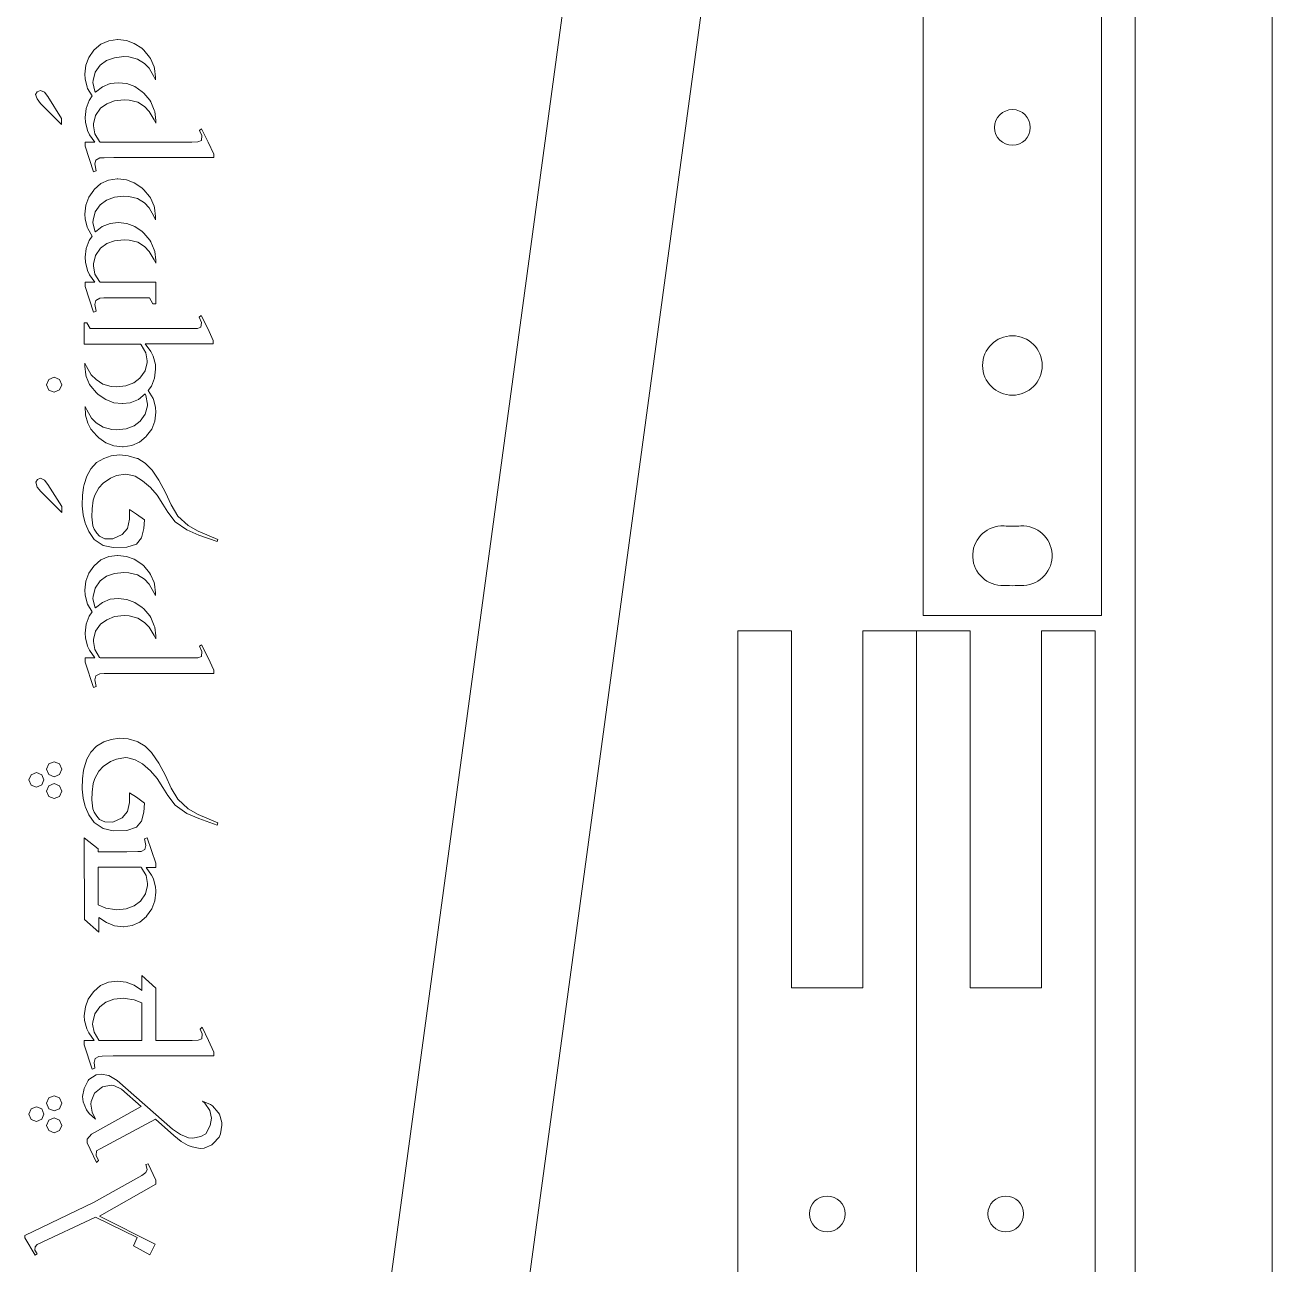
# Model space of a CAD drawing. Header units: inches. Extents: x 0.5 to 23.6, y 0.2 to 34.6.
# Drawn here: x 5.23 to 10.47, y 10.31 to 15.51 of the extents above; entities that cross this region are included whole.
import ezdxf

# ---------------------------------------------------------------- set-up
doc = ezdxf.new("R2010")
doc.units = ezdxf.units.IN
doc.header["$MEASUREMENT"] = 0
doc.layers.add('cut', color=6, linetype='Continuous', lineweight=0)
doc.layers.add('etch', color=1, linetype='Continuous', lineweight=0)

msp = doc.modelspace()

# ---------------------------------------------------------------- linework, layer by layer
at = {"layer": 'cut'}
for p, q in [((10.4739, 0.2078), (10.4739, 32.3986)), ((9.535, 30.6327), (5.9457, 4.1441)), ((6.5652, 4.4528), (9.8985, 28.9688)), ((9.8985, 28.9688), (9.8985, 1.5676)), ((9.0081, 13.0313), (9.0081, 17.5313)), ((9.7581, 13.0313), (9.7581, 17.5313)), ((9.7581, 13.0313), (9.0081, 13.0313)), ((8.4553, 12.967), (8.2303, 12.967)), ((8.2303, 8.467), (8.2303, 12.967)), ((8.4553, 11.467), (8.4553, 12.967)), ((8.9803, 12.967), (8.7553, 12.967)), ((8.7553, 12.967), (8.7553, 11.467)), ((9.2053, 12.967), (8.9803, 12.967)), ((8.9803, 8.467), (8.9803, 12.967)), ((9.2053, 11.467), (9.2053, 12.967)), ((9.7303, 12.967), (9.5053, 12.967)), ((9.5053, 12.967), (9.5053, 11.467)), ((9.7303, 12.967), (9.7303, 8.467)), ((8.7553, 11.467), (8.4553, 11.467)), ((9.5053, 11.467), (9.2053, 11.467))]:
    msp.add_line(p, q, dxfattribs=at)
for centre, radius in [((9.3831, 15.0813), 0.075), ((9.3831, 14.0813), 0.125), ((8.6053, 10.517), 0.075), ((9.3553, 10.517), 0.075)]:
    msp.add_circle(centre, radius, dxfattribs=at)
for centre, radius, start, end in [((9.3413, 13.2824), 0.125, 87, 267), ((9.3831, 14.0813), 0.675, 267, 273), ((9.3831, 14.0813), 0.675, 267, 273), ((9.425, 13.2824), 0.125, 273, 93), ((9.3831, 14.0813), 0.925, 267, 273)]:
    msp.add_arc(centre, radius, start, end, dxfattribs=at)
at = {"layer": 'etch', "color": 1, "lineweight": 0}
for p, q in [((5.5241, 15.4053), (5.5025, 15.3752)), ((5.526, 15.4072), (5.5241, 15.4053)), ((5.5542, 15.4307), (5.526, 15.4072)), ((5.5871, 15.4457), (5.5542, 15.4307)), ((5.6238, 15.4504), (5.5871, 15.4457)), ((5.6247, 15.4504), (5.6238, 15.4504)), ((5.6613, 15.4466), (5.6247, 15.4504)), ((5.6942, 15.4344), (5.6613, 15.4466)), ((5.7262, 15.4137), (5.6942, 15.4344)), ((5.7337, 15.4062), (5.7262, 15.4137)), ((5.7581, 15.3771), (5.7337, 15.4062)), ((5.5025, 15.3752), (5.4903, 15.3423)), ((5.5514, 15.3433), (5.5768, 15.3621)), ((5.5768, 15.3621), (5.6106, 15.3743)), ((5.6106, 15.3743), (5.6501, 15.379)), ((5.6501, 15.379), (5.6717, 15.378)), ((5.6717, 15.378), (5.7074, 15.3686)), ((5.7074, 15.3686), (5.7365, 15.3498)), ((5.7619, 15.3705), (5.7581, 15.3771)), ((5.7769, 15.3357), (5.7619, 15.3705)), ((5.4903, 15.3423), (5.4856, 15.3047)), ((5.4856, 15.3047), (5.4875, 15.285)), ((5.5213, 15.2784), (5.5298, 15.3132)), ((5.5298, 15.3132), (5.5514, 15.3433)), ((5.7365, 15.3498), (5.7563, 15.3301)), ((5.7563, 15.3301), (5.776, 15.2953)), ((5.7788, 15.3292), (5.7769, 15.3357)), ((5.7826, 15.2925), (5.7788, 15.3292)), ((5.4875, 15.285), (5.4959, 15.2502)), ((5.4959, 15.2502), (5.4978, 15.2455)), ((5.5204, 15.27), (5.5213, 15.2784)), ((5.5288, 15.2342), (5.5204, 15.27)), ((5.5599, 15.2521), (5.5307, 15.2295)), ((5.5927, 15.2653), (5.5599, 15.2521)), ((5.6266, 15.269), (5.5927, 15.2653)), ((5.6623, 15.2653), (5.6266, 15.269)), ((5.6961, 15.253), (5.6623, 15.2653)), ((5.7271, 15.2314), (5.6961, 15.253)), ((5.776, 15.2953), (5.7835, 15.2812)), ((5.7835, 15.2812), (5.7826, 15.2925)), ((5.2789, 15.2201), (5.2864, 15.2314)), ((5.2854, 15.2013), (5.2789, 15.2201)), ((5.2789, 15.2201), (5.2789, 15.2201)), ((5.3005, 15.1826), (5.2854, 15.2013)), ((5.2854, 15.2013), (5.2854, 15.2013)), ((5.2864, 15.2314), (5.2995, 15.2371)), ((5.2864, 15.2314), (5.2864, 15.2314)), ((5.2995, 15.2371), (5.3164, 15.2295)), ((5.2995, 15.2371), (5.2995, 15.2371)), ((5.2995, 15.2371), (5.2995, 15.2371)), ((5.2995, 15.2371), (5.2995, 15.2371)), ((5.3164, 15.2295), (5.3164, 15.2295)), ((5.3164, 15.2295), (5.3305, 15.2117)), ((5.3305, 15.2117), (5.3305, 15.2117)), ((5.3305, 15.2117), (5.3888, 15.1196)), ((5.5044, 15.1948), (5.4912, 15.1609)), ((5.4978, 15.2455), (5.5176, 15.2136)), ((5.5176, 15.2136), (5.5044, 15.1948)), ((5.5307, 15.2295), (5.5288, 15.2342)), ((5.6115, 15.1929), (5.651, 15.1976)), ((5.651, 15.1976), (5.6726, 15.1957)), ((5.6726, 15.1957), (5.7083, 15.1873)), ((5.7347, 15.2248), (5.7271, 15.2314)), ((5.7591, 15.1957), (5.7347, 15.2248)), ((5.7638, 15.1891), (5.7591, 15.1957)), ((5.3888, 15.0942), (5.3005, 15.1826)), ((5.4912, 15.1609), (5.4875, 15.1233)), ((5.5317, 15.1318), (5.5523, 15.1619)), ((5.5523, 15.1619), (5.5786, 15.1807)), ((5.5786, 15.1807), (5.6115, 15.1929)), ((5.7083, 15.1873), (5.7375, 15.1694)), ((5.7375, 15.1694), (5.7572, 15.1487)), ((5.7572, 15.1487), (5.7769, 15.1139)), ((5.7779, 15.1544), (5.7638, 15.1891)), ((5.7798, 15.1478), (5.7779, 15.1544)), ((5.7845, 15.1111), (5.7798, 15.1478)), ((5.3888, 15.1196), (5.3888, 15.0942)), ((5.4875, 15.1233), (5.4884, 15.1036)), ((5.4884, 15.1036), (5.4969, 15.0688)), ((5.5223, 15.097), (5.5317, 15.1318)), ((5.5223, 15.0886), (5.5223, 15.097)), ((5.7769, 15.1139), (5.7845, 15.0998)), ((5.7845, 15.0998), (5.7845, 15.1111)), ((5.4969, 15.0688), (5.5053, 15.051)), ((5.5053, 15.051), (5.5279, 15.02)), ((5.5288, 15.0547), (5.5223, 15.0886)), ((5.5486, 15.0218), (5.5288, 15.0547)), ((5.9771, 15.0754), (5.9687, 15.0679)), ((5.9687, 15.0679), (5.9781, 15.0472)), ((5.9781, 15.0472), (5.9762, 15.0265)), ((6.0044, 15.02), (5.9771, 15.0754)), ((5.4875, 15.02), (5.4875, 15.0021)), ((5.5279, 15.02), (5.4875, 15.02)), ((5.4875, 15.0021), (5.5223, 14.895)), ((5.5505, 15.02), (5.5486, 15.0218)), ((5.9358, 15.02), (5.5505, 15.02)), ((5.9611, 15.0209), (5.9358, 15.02)), ((5.9762, 15.0265), (5.9611, 15.0209)), ((6.0279, 14.9692), (6.0044, 15.02)), ((5.5279, 14.9279), (5.5326, 14.9438)), ((5.5326, 14.9438), (5.5495, 14.9532)), ((5.5495, 14.9532), (5.5674, 14.9542)), ((5.5674, 14.9542), (5.6087, 14.9551)), ((5.6087, 14.9551), (6.0279, 14.9551)), ((6.0279, 14.9551), (6.0279, 14.9692)), ((5.5223, 14.895), (5.5335, 14.8997)), ((5.5335, 14.8997), (5.5279, 14.9279)), ((5.5542, 14.8452), (5.526, 14.8207)), ((5.5862, 14.8593), (5.5542, 14.8452)), ((5.6228, 14.8649), (5.5862, 14.8593)), ((5.6247, 14.8649), (5.6228, 14.8649)), ((5.6613, 14.8611), (5.6247, 14.8649)), ((5.6942, 14.848), (5.6613, 14.8611)), ((5.7253, 14.8273), (5.6942, 14.848)), ((5.7337, 14.8198), (5.7253, 14.8273)), ((5.5025, 14.7888), (5.4903, 14.7549)), ((5.5241, 14.8179), (5.5025, 14.7888)), ((5.526, 14.8207), (5.5241, 14.8179)), ((5.5514, 14.7559), (5.5768, 14.7756)), ((5.5768, 14.7756), (5.6106, 14.7888)), ((5.6106, 14.7888), (5.6501, 14.7925)), ((5.6501, 14.7925), (5.6717, 14.7916)), ((5.6717, 14.7916), (5.7074, 14.7822)), ((5.7074, 14.7822), (5.7365, 14.7643)), ((5.7581, 14.7916), (5.7337, 14.8198)), ((5.7619, 14.785), (5.7581, 14.7916)), ((5.7769, 14.7502), (5.7619, 14.785)), ((5.4903, 14.7549), (5.4856, 14.7174)), ((5.5213, 14.692), (5.5298, 14.7267)), ((5.5298, 14.7267), (5.5514, 14.7559)), ((5.7365, 14.7643), (5.7563, 14.7437)), ((5.7563, 14.7437), (5.776, 14.708)), ((5.7788, 14.7437), (5.7769, 14.7502)), ((5.7826, 14.707), (5.7788, 14.7437)), ((5.4856, 14.7174), (5.4875, 14.6976)), ((5.4875, 14.6976), (5.4959, 14.6628)), ((5.5204, 14.6826), (5.5213, 14.692)), ((5.5288, 14.6469), (5.5204, 14.6826)), ((5.5927, 14.6779), (5.5589, 14.6647)), ((5.6266, 14.6816), (5.5927, 14.6779)), ((5.6623, 14.6779), (5.6266, 14.6816)), ((5.6961, 14.6647), (5.6623, 14.6779)), ((5.776, 14.708), (5.7835, 14.6939)), ((5.7835, 14.6939), (5.7826, 14.707)), ((5.4959, 14.6628), (5.4988, 14.6572)), ((5.4988, 14.6572), (5.5176, 14.6253)), ((5.5176, 14.6253), (5.5044, 14.6065)), ((5.5307, 14.6422), (5.5288, 14.6469)), ((5.5589, 14.6647), (5.5307, 14.6422)), ((5.7271, 14.644), (5.6961, 14.6647)), ((5.7347, 14.6375), (5.7271, 14.644)), ((5.7591, 14.6083), (5.7347, 14.6375)), ((5.4912, 14.5726), (5.4875, 14.536)), ((5.5044, 14.6065), (5.4912, 14.5726)), ((5.5317, 14.5435), (5.5523, 14.5736)), ((5.5523, 14.5736), (5.5786, 14.5933)), ((5.5786, 14.5933), (5.6115, 14.6055)), ((5.6115, 14.6055), (5.651, 14.6093)), ((5.651, 14.6093), (5.6726, 14.6083)), ((5.6726, 14.6083), (5.7083, 14.5989)), ((5.7083, 14.5989), (5.7375, 14.5811)), ((5.7375, 14.5811), (5.7572, 14.5604)), ((5.7638, 14.6008), (5.7591, 14.6083)), ((5.7779, 14.567), (5.7638, 14.6008)), ((5.7798, 14.5604), (5.7779, 14.567)), ((5.4875, 14.536), (5.4884, 14.5153)), ((5.4884, 14.5153), (5.4969, 14.4805)), ((5.5223, 14.5087), (5.5317, 14.5435)), ((5.7572, 14.5604), (5.7769, 14.5247)), ((5.7769, 14.5247), (5.7845, 14.5115)), ((5.7845, 14.5238), (5.7798, 14.5604)), ((5.7845, 14.5115), (5.7845, 14.5238)), ((5.4969, 14.4805), (5.5063, 14.4627)), ((5.5063, 14.4627), (5.5279, 14.4307)), ((5.5223, 14.5003), (5.5223, 14.5087)), ((5.5288, 14.4655), (5.5223, 14.5003)), ((5.5486, 14.4335), (5.5288, 14.4655)), ((5.4875, 14.4307), (5.4875, 14.4129)), ((5.5279, 14.4307), (5.4875, 14.4307)), ((5.4875, 14.4129), (5.5223, 14.3057)), ((5.5505, 14.4307), (5.5486, 14.4335)), ((5.7845, 14.4307), (5.5505, 14.4307)), ((5.7845, 14.3405), (5.7845, 14.4307)), ((5.5326, 14.3546), (5.5495, 14.364)), ((5.5495, 14.364), (5.5655, 14.3649)), ((5.5655, 14.3649), (5.6087, 14.3659)), ((5.6087, 14.3659), (5.7581, 14.3659)), ((5.7581, 14.3659), (5.7722, 14.3405)), ((5.5223, 14.3057), (5.5335, 14.3095)), ((5.5279, 14.3377), (5.5326, 14.3546)), ((5.5335, 14.3095), (5.5279, 14.3377)), ((5.7722, 14.3405), (5.7845, 14.3405)), ((5.4828, 14.2606), (5.4828, 14.1704)), ((5.495, 14.2606), (5.4828, 14.2606)), ((5.5091, 14.2362), (5.495, 14.2606)), ((5.9752, 14.2916), (5.9668, 14.2841)), ((5.9668, 14.2841), (5.9771, 14.2625)), ((5.9771, 14.2625), (5.9743, 14.2428)), ((6.0025, 14.2362), (5.9752, 14.2916)), ((5.932, 14.2362), (5.5091, 14.2362)), ((5.9602, 14.2362), (5.932, 14.2362)), ((5.9743, 14.2428), (5.9602, 14.2362)), ((6.026, 14.1864), (6.0025, 14.2362)), ((5.4828, 14.1704), (5.7206, 14.1704)), ((5.7206, 14.1704), (5.7224, 14.1676)), ((5.7224, 14.1676), (5.7422, 14.1347)), ((5.7638, 14.1394), (5.7394, 14.1723)), ((5.7394, 14.1723), (6.026, 14.1723)), ((6.026, 14.1723), (6.026, 14.1864)), ((5.7422, 14.1347), (5.7488, 14.1008)), ((5.7488, 14.1008), (5.7488, 14.0933)), ((5.7732, 14.1206), (5.7638, 14.1394)), ((5.7826, 14.0858), (5.7732, 14.1206)), ((5.4856, 14.0905), (5.4865, 14.0783)), ((5.4931, 14.0773), (5.4856, 14.0905)), ((5.4865, 14.0783), (5.4903, 14.0416)), ((5.4903, 14.0416), (5.4922, 14.0351)), ((5.5129, 14.0416), (5.4931, 14.0773)), ((5.5335, 14.0219), (5.5129, 14.0416)), ((5.7394, 14.0586), (5.7177, 14.0285)), ((5.7488, 14.0933), (5.7394, 14.0586)), ((5.7788, 14.0285), (5.7835, 14.0661)), ((5.7835, 14.0661), (5.7826, 14.0858)), ((5.3258, 14.0003), (5.3352, 14.0228)), ((5.3352, 13.9777), (5.3258, 14.0003)), ((5.3258, 14.0003), (5.3258, 14.0003)), ((5.3352, 14.0228), (5.3578, 14.0322)), ((5.3352, 14.0228), (5.3352, 14.0228)), ((5.3578, 14.0322), (5.3794, 14.0228)), ((5.3578, 14.0322), (5.3578, 14.0322)), ((5.3578, 14.0322), (5.3578, 14.0322)), ((5.3578, 14.0322), (5.3578, 14.0322)), ((5.3794, 14.0228), (5.3794, 14.0228)), ((5.3794, 14.0228), (5.3897, 14.0003)), ((5.3897, 14.0003), (5.3794, 13.9787)), ((5.3897, 14.0003), (5.3897, 14.0003)), ((5.4922, 14.0351), (5.5063, 14.0012)), ((5.5063, 14.0012), (5.511, 13.9946)), ((5.511, 13.9946), (5.5354, 13.9665)), ((5.5617, 14.0031), (5.5335, 14.0219)), ((5.5974, 13.9937), (5.5617, 14.0031)), ((5.6191, 13.9918), (5.5974, 13.9937)), ((5.6585, 13.9965), (5.6191, 13.9918)), ((5.6924, 14.0087), (5.6585, 13.9965)), ((5.7177, 14.0285), (5.6924, 14.0087)), ((5.7525, 13.9759), (5.7657, 13.9946)), ((5.7657, 13.9946), (5.7788, 14.0285)), ((5.3578, 13.9693), (5.3352, 13.9777)), ((5.3352, 13.9777), (5.3352, 13.9777)), ((5.3794, 13.9787), (5.3578, 13.9693)), ((5.3578, 13.9693), (5.3578, 13.9693)), ((5.3794, 13.9787), (5.3794, 13.9787)), ((5.5354, 13.9665), (5.5429, 13.9589)), ((5.5429, 13.9589), (5.5739, 13.9383)), ((5.5739, 13.9383), (5.6078, 13.9251)), ((5.6773, 13.9251), (5.7112, 13.9383)), ((5.7112, 13.9383), (5.7394, 13.9618)), ((5.7394, 13.9618), (5.7422, 13.9552)), ((5.7422, 13.9552), (5.7497, 13.9195)), ((5.7732, 13.943), (5.7525, 13.9759)), ((5.7741, 13.9392), (5.7732, 13.943)), ((5.7835, 13.9044), (5.7741, 13.9392)), ((5.4875, 13.9091), (5.4894, 13.8725)), ((5.4941, 13.895), (5.4875, 13.9091)), ((5.5138, 13.8603), (5.4941, 13.895)), ((5.6078, 13.9251), (5.6435, 13.9213)), ((5.6435, 13.9213), (5.6444, 13.9213)), ((5.6444, 13.9213), (5.6773, 13.9251)), ((5.7497, 13.9119), (5.7403, 13.8772)), ((5.7497, 13.9195), (5.7497, 13.9119)), ((5.7798, 13.8471), (5.7845, 13.8847)), ((5.7845, 13.8847), (5.7835, 13.9044)), ((5.4894, 13.8725), (5.4988, 13.8386)), ((5.4988, 13.8386), (5.5119, 13.8133)), ((5.5345, 13.8405), (5.5138, 13.8603)), ((5.5636, 13.8217), (5.5345, 13.8405)), ((5.7187, 13.8471), (5.6933, 13.8274)), ((5.7403, 13.8772), (5.7187, 13.8471)), ((5.7675, 13.8142), (5.7798, 13.8471)), ((5.5119, 13.8133), (5.5364, 13.7851)), ((5.5364, 13.7851), (5.5448, 13.7776)), ((5.5993, 13.8123), (5.5636, 13.8217)), ((5.62, 13.8114), (5.5993, 13.8123)), ((5.6595, 13.8151), (5.62, 13.8114)), ((5.6933, 13.8274), (5.6595, 13.8151)), ((5.7159, 13.7597), (5.7441, 13.7832)), ((5.7441, 13.7832), (5.745, 13.7851)), ((5.745, 13.7851), (5.7675, 13.8142)), ((5.5448, 13.7776), (5.5749, 13.7569)), ((5.5749, 13.7569), (5.6087, 13.7437)), ((5.6087, 13.7437), (5.6444, 13.74)), ((5.6444, 13.74), (5.6454, 13.74)), ((5.6454, 13.74), (5.6473, 13.74)), ((5.6473, 13.74), (5.6839, 13.7447)), ((5.6839, 13.7447), (5.7159, 13.7597)), ((5.5655, 13.6911), (5.5354, 13.6732)), ((5.5965, 13.7014), (5.5655, 13.6911)), ((5.6322, 13.7061), (5.5965, 13.7014)), ((5.6689, 13.7024), (5.6322, 13.7061)), ((5.7055, 13.6911), (5.6689, 13.7024)), ((5.7083, 13.6902), (5.7055, 13.6911)), ((5.7403, 13.6714), (5.7083, 13.6902)), ((5.5119, 13.6469), (5.4941, 13.6168)), ((5.5354, 13.6732), (5.5119, 13.6469)), ((5.6191, 13.6187), (5.6576, 13.6244)), ((5.6576, 13.6244), (5.667, 13.6234)), ((5.667, 13.6234), (5.6971, 13.6159)), ((5.7657, 13.645), (5.7403, 13.6714)), ((5.7685, 13.6413), (5.7657, 13.645)), ((5.7967, 13.5999), (5.7685, 13.6413)), ((5.2807, 13.5905), (5.2873, 13.6018)), ((5.2864, 13.5708), (5.2807, 13.5905)), ((5.2807, 13.5905), (5.2807, 13.5905)), ((5.3014, 13.552), (5.2864, 13.5708)), ((5.2864, 13.5708), (5.2864, 13.5708)), ((5.2873, 13.6018), (5.3005, 13.6074)), ((5.2873, 13.6018), (5.2873, 13.6018)), ((5.3005, 13.6074), (5.3174, 13.5999)), ((5.3005, 13.6074), (5.3005, 13.6074)), ((5.3005, 13.6074), (5.3005, 13.6074)), ((5.3005, 13.6074), (5.3005, 13.6074)), ((5.3174, 13.5999), (5.3174, 13.5999)), ((5.3174, 13.5999), (5.3315, 13.5811)), ((5.3315, 13.5811), (5.3315, 13.5811)), ((5.3315, 13.5811), (5.3897, 13.489)), ((5.4809, 13.5708), (5.4762, 13.5351)), ((5.4828, 13.5811), (5.4809, 13.5708)), ((5.4941, 13.6168), (5.4828, 13.5811)), ((5.5448, 13.567), (5.5627, 13.5868)), ((5.5627, 13.5868), (5.5937, 13.6074)), ((5.5937, 13.6074), (5.6191, 13.6187)), ((5.6971, 13.6159), (5.729, 13.5971)), ((5.729, 13.5971), (5.7619, 13.5689)), ((5.8249, 13.5482), (5.7967, 13.5999)), ((5.3897, 13.4637), (5.3014, 13.552)), ((5.4762, 13.5351), (5.4753, 13.4956)), ((5.5213, 13.5153), (5.5279, 13.536)), ((5.5279, 13.536), (5.5448, 13.567)), ((5.7619, 13.5689), (5.7901, 13.536)), ((5.7901, 13.536), (5.8145, 13.4984)), ((5.8493, 13.4956), (5.8249, 13.5482)), ((5.3897, 13.489), (5.3897, 13.4637)), ((5.4753, 13.4956), (5.4753, 13.4919)), ((5.4753, 13.4919), (5.479, 13.4533)), ((5.5157, 13.4458), (5.5166, 13.4787)), ((5.5166, 13.4787), (5.5213, 13.5153)), ((5.7027, 13.4571), (5.6736, 13.4759)), ((5.6736, 13.4759), (5.6736, 13.4355)), ((5.8145, 13.4984), (5.8343, 13.4646)), ((5.8775, 13.4486), (5.8493, 13.4956)), ((5.479, 13.4533), (5.4875, 13.4195)), ((5.4875, 13.4195), (5.4884, 13.4167)), ((5.4884, 13.4167), (5.5035, 13.3838)), ((5.5204, 13.4082), (5.5157, 13.4458)), ((5.6736, 13.4355), (5.6651, 13.3969)), ((5.7365, 13.4326), (5.7027, 13.4571)), ((5.7347, 13.396), (5.7365, 13.4326)), ((5.8343, 13.4646), (5.8653, 13.4242)), ((5.8653, 13.4242), (5.9142, 13.3904)), ((5.9198, 13.4092), (5.8775, 13.4486)), ((5.5035, 13.3838), (5.5251, 13.3509)), ((5.526, 13.3941), (5.5204, 13.4082)), ((5.5373, 13.3772), (5.526, 13.3941)), ((5.5476, 13.364), (5.5373, 13.3772)), ((5.5702, 13.3537), (5.5476, 13.364)), ((5.6426, 13.3706), (5.604, 13.3528)), ((5.6651, 13.3969), (5.6426, 13.3706)), ((5.7243, 13.3575), (5.7347, 13.396)), ((5.9142, 13.3904), (5.9649, 13.3678)), ((5.963, 13.3847), (5.9198, 13.4092)), ((6.0448, 13.3499), (5.963, 13.3847)), ((5.9649, 13.3678), (6.042, 13.3415)), ((5.5251, 13.3509), (5.5636, 13.3255)), ((5.5636, 13.3255), (5.6059, 13.3161)), ((5.604, 13.3528), (5.5702, 13.3537)), ((5.6059, 13.3161), (5.6632, 13.318)), ((5.6632, 13.318), (5.7027, 13.3311)), ((5.7027, 13.3311), (5.7243, 13.3575)), ((6.042, 13.3415), (6.0448, 13.3499)), ((5.5542, 13.2644), (5.526, 13.24)), ((5.5871, 13.2785), (5.5542, 13.2644)), ((5.6238, 13.2832), (5.5871, 13.2785)), ((5.6247, 13.2832), (5.6238, 13.2832)), ((5.6613, 13.2795), (5.6247, 13.2832)), ((5.6942, 13.2672), (5.6613, 13.2795)), ((5.7262, 13.2466), (5.6942, 13.2672)), ((5.5025, 13.209), (5.4903, 13.1751)), ((5.5241, 13.2381), (5.5025, 13.209)), ((5.526, 13.24), (5.5241, 13.2381)), ((5.5768, 13.1958), (5.6106, 13.208)), ((5.6106, 13.208), (5.6501, 13.2118)), ((5.6501, 13.2118), (5.6717, 13.2109)), ((5.6717, 13.2109), (5.7074, 13.2015)), ((5.7337, 13.24), (5.7262, 13.2466)), ((5.7581, 13.2109), (5.7337, 13.24)), ((5.7619, 13.2033), (5.7581, 13.2109)), ((5.7769, 13.1695), (5.7619, 13.2033)), ((5.4903, 13.1751), (5.4856, 13.1376)), ((5.5298, 13.146), (5.5514, 13.1761)), ((5.5514, 13.1761), (5.5768, 13.1958)), ((5.7074, 13.2015), (5.7365, 13.1836)), ((5.7365, 13.1836), (5.7563, 13.1629)), ((5.7563, 13.1629), (5.776, 13.1282)), ((5.7788, 13.1629), (5.7769, 13.1695)), ((5.7826, 13.1263), (5.7788, 13.1629)), ((5.4856, 13.1376), (5.4875, 13.1178)), ((5.4875, 13.1178), (5.4959, 13.083)), ((5.5204, 13.1028), (5.5213, 13.1112)), ((5.5288, 13.0671), (5.5204, 13.1028)), ((5.5213, 13.1112), (5.5298, 13.146)), ((5.5927, 13.099), (5.5599, 13.0859)), ((5.6266, 13.1028), (5.5927, 13.099)), ((5.6623, 13.0981), (5.6266, 13.1028)), ((5.776, 13.1282), (5.7835, 13.115)), ((5.7835, 13.115), (5.7826, 13.1263)), ((5.4959, 13.083), (5.4978, 13.0783)), ((5.4978, 13.0783), (5.5176, 13.0464)), ((5.5176, 13.0464), (5.5044, 13.0276)), ((5.5307, 13.0633), (5.5288, 13.0671)), ((5.5599, 13.0859), (5.5307, 13.0633)), ((5.6961, 13.0859), (5.6623, 13.0981)), ((5.7271, 13.0652), (5.6961, 13.0859)), ((5.7347, 13.0586), (5.7271, 13.0652)), ((5.7591, 13.0295), (5.7347, 13.0586)), ((5.4912, 12.9947), (5.4875, 12.9571)), ((5.5044, 13.0276), (5.4912, 12.9947)), ((5.5317, 12.9646), (5.5523, 12.9947)), ((5.5523, 12.9947), (5.5786, 13.0135)), ((5.5786, 13.0135), (5.6115, 13.0267)), ((5.6115, 13.0267), (5.651, 13.0304)), ((5.651, 13.0304), (5.6726, 13.0295)), ((5.6726, 13.0295), (5.7083, 13.0201)), ((5.7083, 13.0201), (5.7375, 13.0022)), ((5.7375, 13.0022), (5.7572, 12.9815)), ((5.7638, 13.022), (5.7591, 13.0295)), ((5.7779, 12.9881), (5.7638, 13.022)), ((5.4875, 12.9571), (5.4884, 12.9374)), ((5.5223, 12.9299), (5.5317, 12.9646)), ((5.7572, 12.9815), (5.7769, 12.9468)), ((5.7769, 12.9468), (5.7845, 12.9327)), ((5.7798, 12.9815), (5.7779, 12.9881)), ((5.7845, 12.9449), (5.7798, 12.9815)), ((5.7845, 12.9327), (5.7845, 12.9449)), ((5.4884, 12.9374), (5.4969, 12.9017)), ((5.4969, 12.9017), (5.5053, 12.8847)), ((5.5223, 12.9214), (5.5223, 12.9299)), ((5.5288, 12.8876), (5.5223, 12.9214)), ((5.9771, 12.9082), (5.9687, 12.9017)), ((5.9687, 12.9017), (5.9781, 12.88)), ((6.0044, 12.8528), (5.9771, 12.9082)), ((5.4875, 12.8528), (5.4875, 12.8349)), ((5.5279, 12.8528), (5.4875, 12.8528)), ((5.5053, 12.8847), (5.5279, 12.8528)), ((5.5486, 12.8547), (5.5288, 12.8876)), ((5.5505, 12.8528), (5.5486, 12.8547)), ((5.9358, 12.8528), (5.5505, 12.8528)), ((5.9611, 12.8537), (5.9358, 12.8528)), ((5.9762, 12.8594), (5.9611, 12.8537)), ((5.9781, 12.88), (5.9762, 12.8594)), ((6.0279, 12.802), (6.0044, 12.8528)), ((5.4875, 12.8349), (5.5223, 12.7287)), ((5.5326, 12.7776), (5.5495, 12.7861)), ((5.5495, 12.7861), (5.5674, 12.787)), ((5.5674, 12.787), (5.6087, 12.7879)), ((5.6087, 12.7879), (6.0279, 12.7879)), ((6.0279, 12.7879), (6.0279, 12.802)), ((5.5223, 12.7287), (5.5335, 12.7334)), ((5.5279, 12.7607), (5.5326, 12.7776)), ((5.5335, 12.7334), (5.5279, 12.7607)), ((5.5354, 12.4825), (5.5119, 12.4562)), ((5.5655, 12.5004), (5.5354, 12.4825)), ((5.5965, 12.5107), (5.5655, 12.5004)), ((5.6322, 12.5154), (5.5965, 12.5107)), ((5.6689, 12.5126), (5.6322, 12.5154)), ((5.7055, 12.5013), (5.6689, 12.5126)), ((5.7083, 12.5004), (5.7055, 12.5013)), ((5.7403, 12.4816), (5.7083, 12.5004)), ((5.7657, 12.4553), (5.7403, 12.4816)), ((5.4941, 12.4271), (5.4828, 12.3904)), ((5.5119, 12.4562), (5.4941, 12.4271)), ((5.5627, 12.397), (5.5937, 12.4177)), ((5.5937, 12.4177), (5.6191, 12.428)), ((5.6191, 12.428), (5.6576, 12.4346)), ((5.6576, 12.4346), (5.667, 12.4336)), ((5.667, 12.4336), (5.6971, 12.4252)), ((5.6971, 12.4252), (5.729, 12.4073)), ((5.7685, 12.4515), (5.7657, 12.4553)), ((5.7967, 12.4101), (5.7685, 12.4515)), ((5.2836, 12.3716), (5.261, 12.3622)), ((5.3052, 12.3622), (5.2836, 12.3716)), ((5.3352, 12.4073), (5.3258, 12.3848)), ((5.3258, 12.3848), (5.3352, 12.3632)), ((5.3578, 12.4167), (5.3352, 12.4073)), ((5.3794, 12.4073), (5.3578, 12.4167)), ((5.3897, 12.3848), (5.3794, 12.4073)), ((5.3794, 12.3632), (5.3897, 12.3848)), ((5.4809, 12.381), (5.4762, 12.3453)), ((5.4828, 12.3904), (5.4809, 12.381)), ((5.5279, 12.3462), (5.5448, 12.3773)), ((5.5448, 12.3773), (5.5627, 12.397)), ((5.729, 12.4073), (5.7619, 12.3791)), ((5.7619, 12.3791), (5.7901, 12.3462)), ((5.8249, 12.3585), (5.7967, 12.4101)), ((5.261, 12.3622), (5.2516, 12.3406)), ((5.2516, 12.3406), (5.261, 12.318)), ((5.261, 12.318), (5.2836, 12.3096)), ((5.2836, 12.3096), (5.3052, 12.319)), ((5.3146, 12.3406), (5.3052, 12.3622)), ((5.3052, 12.319), (5.3146, 12.3406)), ((5.3352, 12.3152), (5.3258, 12.2927)), ((5.3352, 12.3632), (5.3578, 12.3538)), ((5.3578, 12.3246), (5.3352, 12.3152)), ((5.3578, 12.3538), (5.3794, 12.3632)), ((5.3794, 12.3152), (5.3578, 12.3246)), ((5.3897, 12.2927), (5.3794, 12.3152)), ((5.4762, 12.3453), (5.4753, 12.3049)), ((5.5166, 12.2889), (5.5213, 12.3246)), ((5.5213, 12.3246), (5.5279, 12.3462)), ((5.7901, 12.3462), (5.8145, 12.3086)), ((5.8493, 12.3058), (5.8249, 12.3585)), ((5.3258, 12.2927), (5.3352, 12.2711)), ((5.3352, 12.2711), (5.3578, 12.2617)), ((5.3578, 12.2617), (5.3794, 12.2711)), ((5.3794, 12.2711), (5.3897, 12.2927)), ((5.4753, 12.3049), (5.4753, 12.3021)), ((5.4753, 12.3021), (5.479, 12.2635)), ((5.479, 12.2635), (5.4875, 12.2288)), ((5.5157, 12.256), (5.5166, 12.2889)), ((5.7027, 12.2673), (5.6736, 12.2861)), ((5.6736, 12.2861), (5.6736, 12.2457)), ((5.7365, 12.2429), (5.7027, 12.2673)), ((5.8145, 12.3086), (5.8343, 12.2748)), ((5.8343, 12.2748), (5.8653, 12.2344)), ((5.8775, 12.2588), (5.8493, 12.3058)), ((5.4875, 12.2288), (5.4884, 12.2259)), ((5.4884, 12.2259), (5.5035, 12.1931)), ((5.5204, 12.2184), (5.5157, 12.256)), ((5.526, 12.2043), (5.5204, 12.2184)), ((5.6736, 12.2457), (5.6651, 12.2071)), ((5.7347, 12.2053), (5.7365, 12.2429)), ((5.8653, 12.2344), (5.9142, 12.1996)), ((5.9198, 12.2194), (5.8775, 12.2588)), ((5.963, 12.1949), (5.9198, 12.2194)), ((5.5035, 12.1931), (5.5251, 12.1611)), ((5.5251, 12.1611), (5.5636, 12.1357)), ((5.5373, 12.1874), (5.526, 12.2043)), ((5.5476, 12.1743), (5.5373, 12.1874)), ((5.5702, 12.1639), (5.5476, 12.1743)), ((5.604, 12.163), (5.5702, 12.1639)), ((5.6426, 12.1808), (5.604, 12.163)), ((5.6651, 12.2071), (5.6426, 12.1808)), ((5.7027, 12.1414), (5.7243, 12.1667)), ((5.7243, 12.1667), (5.7347, 12.2053)), ((5.9142, 12.1996), (5.9649, 12.178)), ((6.0448, 12.1602), (5.963, 12.1949)), ((5.9649, 12.178), (6.042, 12.1508)), ((6.042, 12.1508), (6.0448, 12.1602)), ((5.5636, 12.1357), (5.6059, 12.1263)), ((5.6059, 12.1263), (5.6632, 12.1282)), ((5.6632, 12.1282), (5.7027, 12.1414)), ((5.4837, 12.0972), (5.4847, 11.7542)), ((5.5429, 12.0511), (5.4837, 12.0972)), ((5.5429, 12.038), (5.5429, 12.0511)), ((5.7478, 12.0972), (5.7365, 12.0925)), ((5.7365, 12.0925), (5.7431, 12.0652)), ((5.7431, 12.0652), (5.7384, 12.0483)), ((5.7845, 11.991), (5.7478, 12.0972)), ((5.6632, 12.038), (5.5429, 12.038)), ((5.7093, 12.0389), (5.6632, 12.038)), ((5.7224, 12.0399), (5.7093, 12.0389)), ((5.7384, 12.0483), (5.7224, 12.0399)), ((5.5429, 11.9741), (5.7224, 11.9741)), ((5.5429, 11.8162), (5.5429, 11.9741)), ((5.7224, 11.9741), (5.7243, 11.9713)), ((5.7243, 11.9713), (5.7441, 11.9384)), ((5.7666, 11.9402), (5.7441, 11.9722)), ((5.7441, 11.9722), (5.7845, 11.9722)), ((5.7845, 11.9722), (5.7845, 11.991)), ((5.7497, 11.8961), (5.7412, 11.8613)), ((5.7441, 11.9384), (5.7497, 11.9045)), ((5.7497, 11.9045), (5.7497, 11.8961)), ((5.7741, 11.9252), (5.7666, 11.9402)), ((5.7835, 11.8895), (5.7741, 11.9252)), ((5.7412, 11.8613), (5.7196, 11.8312)), ((5.7798, 11.8322), (5.7845, 11.8688)), ((5.7845, 11.8763), (5.7835, 11.8895)), ((5.7845, 11.8688), (5.7845, 11.8763)), ((5.5739, 11.8012), (5.5429, 11.8162)), ((5.6125, 11.7955), (5.5739, 11.8012)), ((5.6209, 11.7946), (5.6125, 11.7955)), ((5.6604, 11.7993), (5.6209, 11.7946)), ((5.6942, 11.8115), (5.6604, 11.7993)), ((5.7196, 11.8312), (5.6942, 11.8115)), ((5.7459, 11.7683), (5.7675, 11.7983)), ((5.7675, 11.7983), (5.7798, 11.8322)), ((5.4847, 11.7542), (5.5448, 11.7006)), ((5.5448, 11.7006), (5.5448, 11.7617)), ((5.5448, 11.7617), (5.5448, 11.7617)), ((5.5448, 11.7617), (5.5768, 11.741)), ((5.5768, 11.741), (5.6106, 11.7279)), ((5.6848, 11.7288), (5.7168, 11.7429)), ((5.7168, 11.7429), (5.745, 11.7664)), ((5.745, 11.7664), (5.7459, 11.7683)), ((5.6106, 11.7279), (5.6473, 11.7232)), ((5.6473, 11.7232), (5.6482, 11.7232)), ((5.6482, 11.7232), (5.6848, 11.7288)), ((5.5523, 11.476), (5.5241, 11.4516)), ((5.5852, 11.4901), (5.5523, 11.476)), ((5.6219, 11.4948), (5.5852, 11.4901)), ((5.6228, 11.4948), (5.6219, 11.4948)), ((5.6595, 11.491), (5.6228, 11.4948)), ((5.6933, 11.4779), (5.6595, 11.491)), ((5.7243, 11.4572), (5.6933, 11.4779)), ((5.7845, 11.4656), (5.7253, 11.5192)), ((5.7253, 11.5192), (5.7253, 11.4553)), ((5.5223, 11.4497), (5.5006, 11.4196)), ((5.5241, 11.4516), (5.5223, 11.4497)), ((5.6078, 11.4187), (5.6482, 11.4234)), ((5.6482, 11.4234), (5.6557, 11.4224)), ((5.6557, 11.4224), (5.6942, 11.4168)), ((5.7253, 11.4553), (5.7243, 11.4572)), ((5.7845, 11.2457), (5.7845, 11.4656)), ((5.4884, 11.3867), (5.4837, 11.3491)), ((5.5006, 11.4196), (5.4884, 11.3867)), ((5.5279, 11.3576), (5.5495, 11.3876)), ((5.5495, 11.3876), (5.5749, 11.4064)), ((5.5749, 11.4064), (5.6078, 11.4187)), ((5.6942, 11.4168), (5.7253, 11.4036)), ((5.7253, 11.4036), (5.7253, 11.2457)), ((5.4837, 11.3491), (5.4847, 11.3294)), ((5.4847, 11.3294), (5.4941, 11.2946)), ((5.5185, 11.3143), (5.5194, 11.3228)), ((5.5194, 11.3228), (5.5279, 11.3576)), ((5.4941, 11.2946), (5.5025, 11.2777)), ((5.5025, 11.2777), (5.5251, 11.2457)), ((5.5251, 11.2805), (5.5185, 11.3143)), ((5.5448, 11.2476), (5.5251, 11.2805)), ((5.979, 11.3012), (5.9705, 11.2937)), ((5.9705, 11.2937), (5.9799, 11.273)), ((5.9799, 11.273), (5.9781, 11.2523)), ((6.0063, 11.2457), (5.979, 11.3012)), ((5.4837, 11.2457), (5.4837, 11.2279)), ((5.5251, 11.2457), (5.4837, 11.2457)), ((5.4837, 11.2279), (5.5166, 11.1245)), ((5.5467, 11.2457), (5.5448, 11.2476)), ((5.7253, 11.2457), (5.5467, 11.2457)), ((5.9377, 11.2457), (5.7845, 11.2457)), ((5.963, 11.2467), (5.9377, 11.2457)), ((5.9781, 11.2523), (5.963, 11.2467)), ((6.0288, 11.1959), (6.0063, 11.2457)), ((5.5251, 11.1536), (5.5298, 11.1706)), ((5.5298, 11.1706), (5.5458, 11.179)), ((5.5458, 11.179), (5.5589, 11.1799)), ((5.5589, 11.1799), (5.6059, 11.1809)), ((5.6059, 11.1809), (6.0288, 11.1809)), ((6.0288, 11.1809), (6.0288, 11.1959)), ((5.5166, 11.1245), (5.5288, 11.1292)), ((5.5288, 11.1292), (5.5251, 11.1536)), ((5.5006, 11.0775), (5.4828, 11.0446)), ((5.5035, 11.0813), (5.5006, 11.0775)), ((5.5345, 11.1019), (5.5035, 11.0813)), ((5.5552, 11.1048), (5.5345, 11.1019)), ((5.5871, 11.0982), (5.5552, 11.1048)), ((5.5608, 11.0503), (5.5965, 11.0578)), ((5.6228, 11.0775), (5.5871, 11.0982)), ((5.5965, 11.0578), (5.6078, 11.0568)), ((5.6078, 11.0568), (5.6407, 11.0418)), ((5.854, 10.8736), (5.6228, 11.0775)), ((5.6228, 11.0775), (5.6228, 11.0775)), ((5.3352, 11.0042), (5.3258, 10.9817)), ((5.3578, 11.0136), (5.3352, 11.0042)), ((5.3794, 11.0042), (5.3578, 11.0136)), ((5.3897, 10.9817), (5.3794, 11.0042)), ((5.4828, 11.0446), (5.4771, 11.0098)), ((5.4771, 11.0098), (5.479, 10.9882)), ((5.5129, 10.9892), (5.527, 11.0249)), ((5.527, 11.0249), (5.5552, 11.0474)), ((5.5552, 11.0474), (5.5608, 11.0503)), ((5.6407, 11.0418), (5.7224, 10.9685)), ((5.261, 10.9591), (5.2516, 10.9365)), ((5.2836, 10.9676), (5.261, 10.9591)), ((5.3052, 10.9591), (5.2836, 10.9676)), ((5.3146, 10.9365), (5.3052, 10.9591)), ((5.3258, 10.9817), (5.3352, 10.9591)), ((5.3352, 10.9591), (5.3578, 10.9497)), ((5.3578, 10.9497), (5.3794, 10.9591)), ((5.3794, 10.9591), (5.3897, 10.9817)), ((5.479, 10.9882), (5.4931, 10.9544)), ((5.4931, 10.9544), (5.5044, 10.9384)), ((5.5119, 10.9779), (5.5129, 10.9892)), ((5.5176, 10.945), (5.5119, 10.9779)), ((5.7224, 10.9685), (5.5138, 10.852)), ((5.9809, 10.991), (5.9903, 10.9826)), ((6.0147, 10.977), (5.9809, 10.991)), ((5.9903, 10.9826), (6.011, 10.9516)), ((6.011, 10.9516), (6.0185, 10.9187)), ((6.0222, 10.9713), (6.0147, 10.977)), ((6.0467, 10.9431), (6.0222, 10.9713)), ((5.2516, 10.9365), (5.261, 10.914)), ((5.261, 10.914), (5.2836, 10.9055)), ((5.2836, 10.9055), (5.3052, 10.9149)), ((5.3052, 10.9149), (5.3146, 10.9365)), ((5.3352, 10.9112), (5.3258, 10.8886)), ((5.3578, 10.9206), (5.3352, 10.9112)), ((5.3794, 10.9112), (5.3578, 10.9206)), ((5.3897, 10.8886), (5.3794, 10.9112)), ((5.5044, 10.9384), (5.5317, 10.9149)), ((5.5317, 10.9149), (5.5176, 10.945)), ((5.5505, 10.7899), (5.7835, 10.9149)), ((5.7835, 10.9149), (5.8606, 10.8463)), ((6.0185, 10.9187), (6.0128, 10.8886)), ((6.0514, 10.9356), (6.0467, 10.9431)), ((6.0617, 10.9008), (6.0514, 10.9356)), ((6.0617, 10.8896), (6.0617, 10.9008)), ((5.3258, 10.8886), (5.3352, 10.867)), ((5.3352, 10.867), (5.3578, 10.8576)), ((5.3578, 10.8576), (5.3794, 10.867)), ((5.3794, 10.867), (5.3897, 10.8886)), ((5.5138, 10.852), (5.4959, 10.8313)), ((5.8888, 10.8501), (5.854, 10.8736)), ((5.8606, 10.8463), (5.8916, 10.8219)), ((5.9217, 10.8369), (5.8888, 10.8501)), ((5.995, 10.8538), (5.9743, 10.8426)), ((6.0128, 10.8886), (5.995, 10.8538)), ((6.0504, 10.8397), (6.0561, 10.8538)), ((6.0561, 10.8538), (6.0617, 10.8896)), ((5.4959, 10.8313), (5.4959, 10.8162)), ((5.4959, 10.8162), (5.5082, 10.789)), ((5.8916, 10.8219), (5.9207, 10.804)), ((5.9207, 10.804), (5.9367, 10.7984)), ((5.9405, 10.835), (5.9217, 10.8369)), ((5.9367, 10.7984), (5.9715, 10.7918)), ((5.9743, 10.8426), (5.9405, 10.835)), ((5.9715, 10.7918), (5.9875, 10.7937)), ((5.9875, 10.7937), (6.0204, 10.8068)), ((6.0204, 10.8068), (6.026, 10.8125)), ((6.026, 10.8125), (6.0504, 10.8397)), ((5.5082, 10.789), (5.5354, 10.7335)), ((5.5335, 10.7627), (5.5354, 10.7824)), ((5.5439, 10.7411), (5.5335, 10.7627)), ((5.5354, 10.7824), (5.5505, 10.7899)), ((5.5354, 10.7335), (5.5439, 10.7411)), ((5.7431, 10.6913), (5.7262, 10.679)), ((5.7525, 10.727), (5.7431, 10.7241)), ((5.7431, 10.7241), (5.7478, 10.7035)), ((5.7478, 10.7035), (5.7431, 10.6913)), ((5.7845, 10.6593), (5.7525, 10.727)), ((5.7262, 10.679), (5.5232, 10.5644)), ((5.5476, 10.5071), (5.7845, 10.6424)), ((5.7845, 10.6424), (5.7845, 10.6593)), ((5.5232, 10.5644), (5.2347, 10.4262)), ((5.2864, 10.3886), (5.5317, 10.5033)), ((5.5317, 10.5033), (5.7065, 10.4178)), ((5.7816, 10.3905), (5.5476, 10.5071)), ((5.2347, 10.4262), (5.2347, 10.4159)), ((5.2347, 10.4159), (5.277, 10.3435)), ((5.276, 10.3642), (5.2779, 10.3792)), ((5.2779, 10.3792), (5.2864, 10.3886)), ((5.7065, 10.4178), (5.6914, 10.383)), ((5.6914, 10.383), (5.7591, 10.3445)), ((5.7591, 10.3445), (5.7816, 10.3905)), ((5.2854, 10.3492), (5.276, 10.3642)), ((5.277, 10.3435), (5.2854, 10.3492))]:
    msp.add_line(p, q, dxfattribs=at)

doc.saveas('drawing.dxf')
